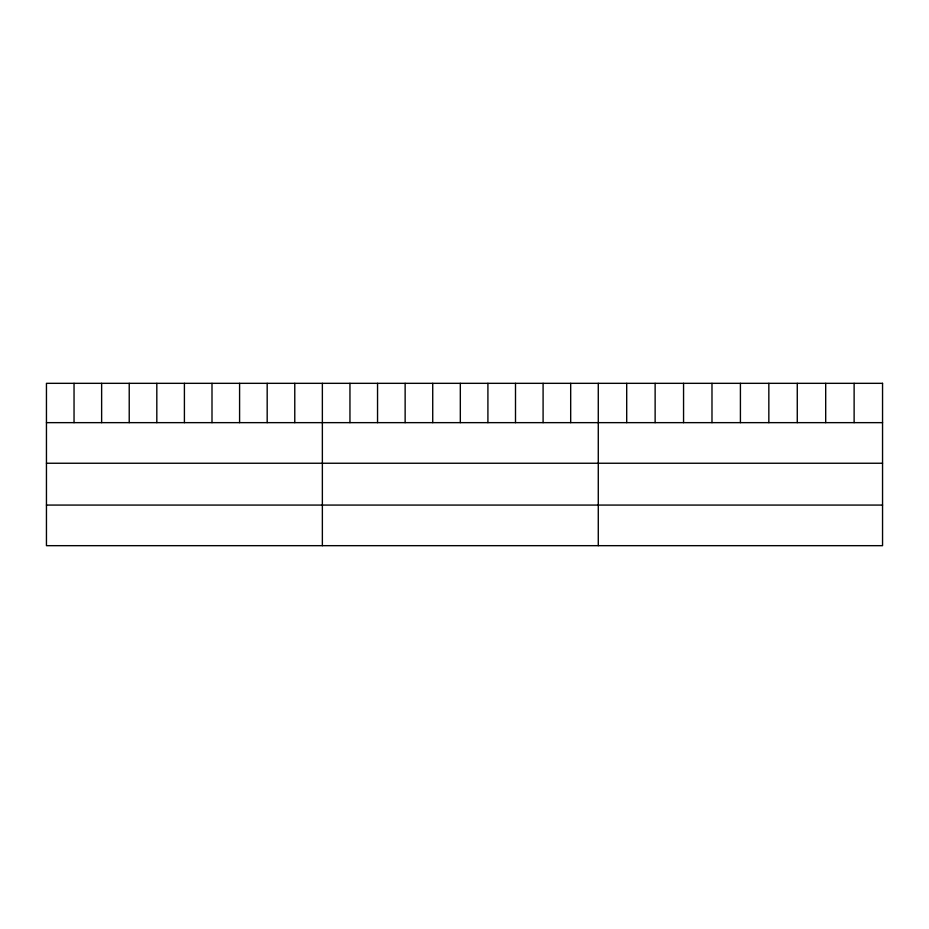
<?xml version="1.0" encoding="UTF-8"?>
<svg xmlns="http://www.w3.org/2000/svg" width="929" height="929" viewBox="0 0 929 929"><rect width="100%" height="100%" fill="white"/><g stroke="black" fill="none" stroke-linecap="round" stroke-linejoin="round"><path stroke-width="1.39" d="M46.45 422.649L882.55 422.649M46.45 463.246L882.55 463.246M46.45 505.074L882.55 505.074M854.123 383.329L854.123 422.649M825.695 383.329L825.695 422.649M797.268 383.329L797.268 422.649M768.84 383.329L768.84 422.649M740.413 383.329L740.413 422.649M711.986 383.329L711.986 422.649M683.558 383.329L683.558 422.649M655.131 383.329L655.131 422.649M626.703 383.329L626.703 422.649M598.276 383.329L598.276 545.671M570.685 383.329L570.685 422.649M543.093 383.329L543.093 422.649M515.502 383.329L515.502 422.649M487.911 383.329L487.911 422.649M460.319 383.329L460.319 422.649M432.728 383.329L432.728 422.649M405.137 383.329L405.137 422.649M377.546 383.329L377.546 422.649M349.954 383.329L349.954 422.649M322.363 383.329L322.363 545.671M294.772 383.329L294.772 422.649M267.18 383.329L267.18 422.649M239.589 383.329L239.589 422.649M211.998 383.329L211.998 422.649M184.406 383.329L184.406 422.649M156.815 383.329L156.815 422.649M129.224 383.329L129.224 422.649M101.633 383.329L101.633 422.649M74.041 383.329L74.041 422.649M882.55 383.329L46.45 383.329L46.45 545.671L882.55 545.671L882.55 383.329"/></g></svg>
